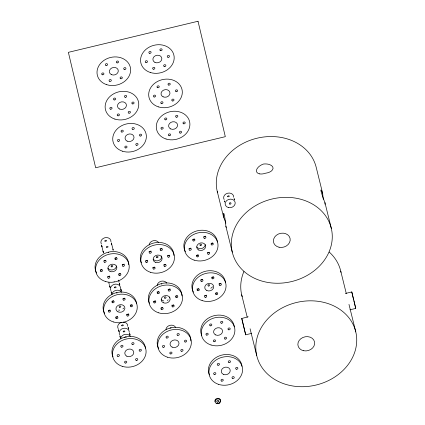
<?xml version="1.0" encoding="UTF-8"?>
<svg xmlns="http://www.w3.org/2000/svg" width="425" height="425" viewBox="0 0 425 425"><rect width="100%" height="100%" fill="white"/><g stroke="black" fill="none" stroke-linecap="round" stroke-linejoin="round"><path stroke-width="0.64" d="M251.478 333.418L245.687 334.81L241.767 318.479L248.179 316.79M345.355 293.489L351.794 291.943L355.736 308.417L349.945 309.809M103.493 252.939L103.121 251.303L103.493 252.811M113.013 249.321C112.662 248.556 113.603 252.02 113.013 249.321L111.35 242.903L111.727 244.54L111.738 244.152M121.056 289.802L120.875 289.457L121.274 291.104L120.418 287.22A5.095 4.239 -13.9 0 0 113.852 284.468A5.095 4.239 -13.9 0 0 110.936 290.62M101.83 246.527L102.011 246.872L101.618 245.225L103.11 251.696M224.586 201.705C224.007 199.219 224.777 202.794 224.703 202.077M241.74 318.33L245.687 334.81M323.308 199.304A8.601 0.664 82.8 0 1 322.671 193.465L316.28 167.625A50.926 42.42 -13.9 0 0 256.243 138.407A50.926 42.42 -13.9 0 0 217.552 192.631M322.671 193.465A8.601 0.579 70.3 0 0 321.082 190.118A8.447 0.568 70.3 0 0 322.681 196.568A8.601 0.579 70.3 0 0 324.928 202.582L331.325 228.422A50.926 42.42 -13.9 0 1 265.492 281.982A50.926 42.42 -13.9 0 1 248.588 210.481A50.926 42.42 -13.9 0 1 331.325 228.422M340.738 271.102L346.285 293.5M348.973 304.38L355.783 331.898A50.926 42.42 -13.9 0 1 289.951 385.459A50.926 42.42 -13.9 0 1 273.052 313.958A50.926 42.42 -13.9 0 1 355.783 331.898M217.233 191.372L223.63 217.212A8.601 0.579 70.3 0 1 225.877 223.226M223.63 217.212A8.601 0.664 82.8 0 1 223.577 213.499A8.447 0.648 82.8 0 1 225.17 219.948A8.601 0.664 82.8 0 1 225.882 226.328L232.278 252.168M241.692 294.854L247.238 317.252M250.086 328.769L256.737 355.645M353.929 300.688L355.736 308.417M353.6 299.673L351.794 291.943M234.398 199.755C234.627 200.196 233.734 196.892 234.366 199.575M96.645 273.047A16.973 14.142 -13.9 0 1 108.147 252.211A16.973 14.142 -13.9 0 1 128.685 264.568M105.565 260.302A1.132 0.94 -13.9 0 1 104.008 260.674M101.936 269.567A1.132 0.94 -13.9 0 1 100.38 269.939M120.323 273.551A1.132 0.94 -13.9 0 1 118.766 273.923M124.079 264.058A1.132 0.94 -13.9 0 1 122.172 264.515M116.567 257.662A1.132 0.94 -13.9 0 1 115.01 258.039M109.448 275.958A1.132 0.94 -13.9 0 1 107.764 276.563M116.418 265.986A4.526 3.772 -13.9 0 1 112.928 269.801A4.526 3.772 -13.9 0 1 107.966 268.223M101.389 244.056A5.095 4.239 -13.9 0 1 104.943 237.713A5.095 4.239 -13.9 0 1 110.957 241.767M108.2 252.663A0.85 0.468 -22.3 0 1 108.593 252.455M185.449 251.727A16.973 14.142 -13.9 0 1 196.238 231.094A16.973 14.142 -13.9 0 1 217.419 242.011M190.873 248.014A1.132 0.94 -13.9 0 1 188.966 248.471M198.124 254.873A1.132 0.94 -13.9 0 1 196.568 255.244M209.127 252.232A1.132 0.94 -13.9 0 1 207.57 252.604M212.75 242.967A1.132 0.94 -13.9 0 1 211.193 243.339M205.503 236.109A1.132 0.94 -13.9 0 1 203.814 236.714M194.368 238.983A1.132 0.94 -13.9 0 1 192.812 239.355M205.222 244.662A4.526 3.772 -13.9 0 1 201.732 248.476A4.526 3.772 -13.9 0 1 196.77 246.898M141.328 262.825A16.973 14.142 -13.9 0 1 154.116 242.919A16.973 14.142 -13.9 0 1 173.937 255.446M169.203 255.17A1.132 0.94 -13.9 0 1 167.647 255.542M165.575 264.435A1.132 0.94 -13.9 0 1 163.8 264.658M154.572 267.075A1.132 0.94 -13.9 0 1 152.793 267.298M147.321 260.217A1.132 0.94 -13.9 0 1 145.637 260.822M150.944 250.952A1.132 0.94 -13.9 0 1 149.037 251.409M161.952 248.312A1.132 0.94 -13.9 0 1 160.044 248.768M161.564 255.887A4.526 3.772 -13.9 0 1 158.743 260.498A4.526 3.772 -13.9 0 1 153.218 259.101M149.143 244.965A5.095 4.239 -13.9 0 1 153.202 240.757A5.095 4.239 -13.9 0 1 158.711 242.67M104.683 313.528A16.973 14.142 -13.9 0 1 115.478 292.899A16.973 14.142 -13.9 0 1 136.659 303.817M113.603 300.783A1.132 0.94 -13.9 0 1 112.046 301.155M109.979 310.048A1.132 0.94 -13.9 0 1 108.423 310.42M128.493 313.804A1.132 0.94 -13.9 0 1 126.592 314.261M131.989 304.773A1.132 0.94 -13.9 0 1 130.215 304.996M124.61 298.148A1.132 0.94 -13.9 0 1 123.053 298.52M117.491 316.439A1.132 0.94 -13.9 0 1 115.802 317.045M123.696 308.093A4.526 3.772 -13.9 0 1 122.947 308.911M119.728 310.154A4.526 3.772 -13.9 0 1 118.57 310.069M149.372 303.307A16.973 14.142 -13.9 0 1 162.159 283.401A16.973 14.142 -13.9 0 1 181.98 295.933M177.241 295.651A1.132 0.94 -13.9 0 1 175.684 296.028M173.618 304.916A1.132 0.94 -13.9 0 1 171.843 305.145M162.61 307.557A1.132 0.94 -13.9 0 1 161.059 307.928M155.364 300.698A1.132 0.94 -13.9 0 1 153.675 301.304M158.854 291.667A1.132 0.94 -13.9 0 1 157.08 291.89M169.989 288.798A1.132 0.94 -13.9 0 1 168.087 289.255M169.639 297.048A4.526 3.772 -13.9 0 1 169.442 298.037M168.199 299.795A4.526 3.772 -13.9 0 1 167.243 300.438M163.822 300.953A4.526 3.772 -13.9 0 1 161.187 299.28M193.487 292.209A16.973 14.142 -13.9 0 1 204.282 271.575A16.973 14.142 -13.9 0 1 225.462 282.492M198.783 288.729A1.132 0.94 -13.9 0 1 197.009 288.952M206.295 295.12A1.132 0.94 -13.9 0 1 204.606 295.726M217.17 292.713A1.132 0.94 -13.9 0 1 215.613 293.085M220.926 283.22A1.132 0.94 -13.9 0 1 219.018 283.677M213.414 276.824A1.132 0.94 -13.9 0 1 211.857 277.196M202.406 279.464A1.132 0.94 -13.9 0 1 200.85 279.836M212.5 286.774A4.526 3.772 -13.9 0 1 210.795 288.235M157.186 285.446A5.095 4.239 -13.9 0 1 161.245 281.238A5.095 4.239 -13.9 0 1 166.754 283.151M161.346 284.16A0.85 0.468 -22.3 0 1 161.681 283.911M118.49 280.112A5.095 4.239 -13.9 0 1 118.995 282.248M109.427 284.543A5.095 4.239 -13.9 0 1 108.922 282.402M114.261 281.578A0.85 0.468 -4.3 0 1 114.065 281.653M111.934 294.562A5.095 4.239 -13.9 0 1 115.993 290.355A5.095 4.239 -13.9 0 1 121.502 292.267M116.429 293.027A0.85 0.468 -22.3 0 1 116.631 292.937A0.85 0.468 -4.3 0 1 117.072 292.947M120.7 338.645A5.095 4.239 -13.9 0 1 124.764 334.438A5.095 4.239 -13.9 0 1 130.268 336.35M119.701 334.703A5.095 4.239 -13.9 0 1 123.255 328.36A5.095 4.239 -13.9 0 1 129.269 332.408M123.069 322.113A5.095 4.239 -13.9 0 1 127.766 326.326M118.198 328.621A5.095 4.239 -13.9 0 1 121.752 322.277M124.706 337.636A0.85 0.468 -22.3 0 1 125.402 337.02A0.85 0.468 -4.3 0 1 126.305 337.253M165.952 329.524A5.095 4.239 -13.9 0 1 170.016 325.322A5.095 4.239 -13.9 0 1 175.52 327.234M170.011 328.382A0.85 0.468 -22.3 0 1 170.653 327.903A0.85 0.468 -4.3 0 1 171.094 327.909M112.965 356.809A16.973 14.142 -13.9 0 1 125.03 337.078A16.973 14.142 -13.9 0 1 145.499 348.197M224.14 199.548A5.095 4.239 -13.9 0 1 227.694 193.205A5.095 4.239 -13.9 0 1 233.708 197.253M324.928 202.582A8.601 0.664 82.8 0 1 325.029 204.276M226.339 227.412A8.601 0.579 70.3 0 1 225.882 226.328M158.78 348.797A16.973 14.142 -13.9 0 1 170.643 327.872A16.973 14.142 -13.9 0 1 190.809 340.94M201.769 335.49A16.973 14.142 -13.9 0 1 213.833 315.759A16.973 14.142 -13.9 0 1 234.303 326.878M329.226 252.052A50.926 42.42 -13.9 0 1 341.015 272.372M242.192 296.735A50.926 42.42 -13.9 0 1 243.913 271.485M209.44 374.903A16.973 14.142 -13.9 0 1 221.505 355.172A16.973 14.142 -13.9 0 1 241.979 366.292M215.103 401.715A2.832 2.359 -13.9 0 1 217.791 398.283A2.832 2.359 -13.9 0 1 220.283 401.444M217.026 401.965A1.132 0.94 -13.9 0 1 217.063 400.674A1.132 0.94 -13.9 0 1 218.572 400.483A1.132 0.94 -13.9 0 1 218.801 401.737M109.645 285.728L110.054 287.353L109.645 285.728M111.148 291.805L111.557 293.436L111.159 291.784M119.792 284.931L119.393 283.39L119.792 284.931M118.41 329.805L118.819 331.436L118.426 329.789M119.914 335.888L120.323 337.514L119.951 335.904M128.557 329.008L128.164 327.468L128.557 329.008M130.061 335.091L129.646 333.535L130.061 335.091M198.023 21.25L68.377 52.339L95.662 167.758L225.308 136.669L198.023 21.25M106.776 84.692A16.973 14.142 -13.9 0 0 130.571 68.696A16.973 14.142 -13.9 0 0 104.104 60.281A16.973 14.142 -13.9 0 0 106.776 84.692M124.456 69.514A1.132 0.94 -13.9 0 0 125.922 68.319A1.132 0.94 -13.9 0 0 124.084 67.92A1.132 0.94 -13.9 0 0 124.456 69.514M120.833 78.774A1.132 0.94 -13.9 0 0 122.294 77.584A1.132 0.94 -13.9 0 0 120.456 77.185A1.132 0.94 -13.9 0 0 120.833 78.774M109.831 81.414A1.132 0.94 -13.9 0 0 111.292 80.224A1.132 0.94 -13.9 0 0 109.453 79.826A1.132 0.94 -13.9 0 0 109.831 81.414M102.446 74.789A1.132 0.94 -13.9 0 0 103.912 73.599A1.132 0.94 -13.9 0 0 102.074 73.201A1.132 0.94 -13.9 0 0 102.446 74.789M106.075 65.524A1.132 0.94 -13.9 0 0 107.536 64.334A1.132 0.94 -13.9 0 0 105.698 63.936A1.132 0.94 -13.9 0 0 106.075 65.524M117.077 62.884A1.132 0.94 -13.9 0 0 118.538 61.694A1.132 0.94 -13.9 0 0 116.7 61.296A1.132 0.94 -13.9 0 0 117.077 62.884M111.419 74.614A4.526 3.772 -13.9 0 0 118.299 71.049A4.526 3.772 -13.9 0 0 111.727 68.011A4.526 3.772 -13.9 0 0 111.419 74.614M150.322 72.489A16.973 14.142 -13.9 0 0 174.123 56.493A16.973 14.142 -13.9 0 0 147.656 48.078A16.973 14.142 -13.9 0 0 150.322 72.489M145.998 62.587A1.132 0.94 -13.9 0 0 147.459 61.397A1.132 0.94 -13.9 0 0 145.621 60.998A1.132 0.94 -13.9 0 0 145.998 62.587M153.377 69.211A1.132 0.94 -13.9 0 0 154.843 68.021A1.132 0.94 -13.9 0 0 153.005 67.623A1.132 0.94 -13.9 0 0 153.377 69.211M164.385 66.571A1.132 0.94 -13.9 0 0 165.846 65.381A1.132 0.94 -13.9 0 0 164.008 64.983A1.132 0.94 -13.9 0 0 164.385 66.571M168.008 57.306A1.132 0.94 -13.9 0 0 169.474 56.116A1.132 0.94 -13.9 0 0 167.631 55.718A1.132 0.94 -13.9 0 0 168.008 57.306M160.629 50.681A1.132 0.94 -13.9 0 0 162.09 49.491A1.132 0.94 -13.9 0 0 160.252 49.093A1.132 0.94 -13.9 0 0 160.629 50.681M149.621 53.322A1.132 0.94 -13.9 0 0 151.087 52.132A1.132 0.94 -13.9 0 0 149.249 51.733A1.132 0.94 -13.9 0 0 149.621 53.322M154.971 62.411A4.526 3.772 -13.9 0 0 161.851 58.847A4.526 3.772 -13.9 0 0 155.279 55.808A4.526 3.772 -13.9 0 0 154.971 62.411M158.456 106.887A16.973 14.142 -13.9 0 0 182.251 90.897A16.973 14.142 -13.9 0 0 155.784 82.477A16.973 14.142 -13.9 0 0 158.456 106.887M154.132 96.985A1.132 0.94 -13.9 0 0 155.593 95.795A1.132 0.94 -13.9 0 0 153.754 95.397A1.132 0.94 -13.9 0 0 154.132 96.985M161.511 103.61A1.132 0.94 -13.9 0 0 162.972 102.42A1.132 0.94 -13.9 0 0 161.133 102.021A1.132 0.94 -13.9 0 0 161.511 103.61M172.518 100.975A1.132 0.94 -13.9 0 0 173.979 99.785A1.132 0.94 -13.9 0 0 172.141 99.386A1.132 0.94 -13.9 0 0 172.518 100.975M176.141 91.71A1.132 0.94 -13.9 0 0 177.602 90.52A1.132 0.94 -13.9 0 0 175.764 90.121A1.132 0.94 -13.9 0 0 176.141 91.71M168.762 85.085A1.132 0.94 -13.9 0 0 170.223 83.895A1.132 0.94 -13.9 0 0 168.385 83.497A1.132 0.94 -13.9 0 0 168.762 85.085M157.755 87.725A1.132 0.94 -13.9 0 0 159.216 86.53A1.132 0.94 -13.9 0 0 157.377 86.132A1.132 0.94 -13.9 0 0 157.755 87.725M163.104 96.815A4.526 3.772 -13.9 0 0 169.979 93.245A4.526 3.772 -13.9 0 0 163.413 90.206A4.526 3.772 -13.9 0 0 163.104 96.815M114.904 119.096A16.973 14.142 -13.9 0 0 138.699 103.1A16.973 14.142 -13.9 0 0 112.237 94.679A16.973 14.142 -13.9 0 0 114.904 119.096M132.589 103.912A1.132 0.94 -13.9 0 0 134.05 102.723A1.132 0.94 -13.9 0 0 132.212 102.324A1.132 0.94 -13.9 0 0 132.589 103.912M128.966 113.177A1.132 0.94 -13.9 0 0 130.427 111.988A1.132 0.94 -13.9 0 0 128.589 111.589A1.132 0.94 -13.9 0 0 128.966 113.177M117.959 115.812A1.132 0.94 -13.9 0 0 119.425 114.623A1.132 0.94 -13.9 0 0 117.587 114.224A1.132 0.94 -13.9 0 0 117.959 115.812M110.58 109.188A1.132 0.94 -13.9 0 0 112.041 107.998A1.132 0.94 -13.9 0 0 110.203 107.599A1.132 0.94 -13.9 0 0 110.58 109.188M114.203 99.928A1.132 0.94 -13.9 0 0 115.669 98.738A1.132 0.94 -13.9 0 0 113.831 98.34A1.132 0.94 -13.9 0 0 114.203 99.928M125.21 97.288A1.132 0.94 -13.9 0 0 126.671 96.098A1.132 0.94 -13.9 0 0 124.833 95.699A1.132 0.94 -13.9 0 0 125.21 97.288M119.552 109.018A4.526 3.772 -13.9 0 0 126.432 105.448A4.526 3.772 -13.9 0 0 119.861 102.409A4.526 3.772 -13.9 0 0 119.552 109.018M122.496 151.21A16.973 14.142 -13.9 0 0 146.296 135.214A16.973 14.142 -13.9 0 0 119.829 126.799A16.973 14.142 -13.9 0 0 122.496 151.21M140.181 136.027A1.132 0.94 -13.9 0 0 141.642 134.837A1.132 0.94 -13.9 0 0 139.804 134.438A1.132 0.94 -13.9 0 0 140.181 136.027M136.558 145.292A1.132 0.94 -13.9 0 0 138.019 144.102A1.132 0.94 -13.9 0 0 136.181 143.703A1.132 0.94 -13.9 0 0 136.558 145.292M125.55 147.932A1.132 0.94 -13.9 0 0 127.017 146.742A1.132 0.94 -13.9 0 0 125.178 146.343A1.132 0.94 -13.9 0 0 125.55 147.932M118.171 141.307A1.132 0.94 -13.9 0 0 119.632 140.117A1.132 0.94 -13.9 0 0 117.794 139.719A1.132 0.94 -13.9 0 0 118.171 141.307M121.794 132.042A1.132 0.94 -13.9 0 0 123.261 130.852A1.132 0.94 -13.9 0 0 121.422 130.454A1.132 0.94 -13.9 0 0 121.794 132.042M132.802 129.402A1.132 0.94 -13.9 0 0 134.263 128.212A1.132 0.94 -13.9 0 0 132.425 127.813A1.132 0.94 -13.9 0 0 132.802 129.402M127.144 141.132A4.526 3.772 -13.9 0 0 134.024 137.567A4.526 3.772 -13.9 0 0 127.452 134.528A4.526 3.772 -13.9 0 0 127.144 141.132M166.048 139.007A16.973 14.142 -13.9 0 0 189.842 123.011A16.973 14.142 -13.9 0 0 163.375 114.596A16.973 14.142 -13.9 0 0 166.048 139.007M161.723 129.104A1.132 0.94 -13.9 0 0 163.184 127.914A1.132 0.94 -13.9 0 0 161.346 127.516A1.132 0.94 -13.9 0 0 161.723 129.104M169.102 135.729A1.132 0.94 -13.9 0 0 170.568 134.539A1.132 0.94 -13.9 0 0 168.725 134.141A1.132 0.94 -13.9 0 0 169.102 135.729M180.11 133.089A1.132 0.94 -13.9 0 0 181.571 131.899A1.132 0.94 -13.9 0 0 179.732 131.5A1.132 0.94 -13.9 0 0 180.11 133.089M183.733 123.824A1.132 0.94 -13.9 0 0 185.194 122.634A1.132 0.94 -13.9 0 0 183.356 122.235A1.132 0.94 -13.9 0 0 183.733 123.824M176.354 117.199A1.132 0.94 -13.9 0 0 177.815 116.009A1.132 0.94 -13.9 0 0 175.977 115.611A1.132 0.94 -13.9 0 0 176.354 117.199M165.346 119.839A1.132 0.94 -13.9 0 0 166.812 118.649A1.132 0.94 -13.9 0 0 164.969 118.251A1.132 0.94 -13.9 0 0 165.346 119.839M170.696 128.929A4.526 3.772 -13.9 0 0 177.576 125.364A4.526 3.772 -13.9 0 0 171.004 122.32A4.526 3.772 -13.9 0 0 170.696 128.929M105.347 281.451A16.973 14.142 -13.9 0 0 129.142 265.46A16.973 14.142 -13.9 0 0 102.675 257.04A16.973 14.142 -13.9 0 0 105.347 281.451M104.646 262.283A1.132 0.94 -13.9 0 0 106.107 261.093A1.132 0.94 -13.9 0 0 104.268 260.695A1.132 0.94 -13.9 0 0 104.646 262.283M101.022 271.548A1.132 0.94 -13.9 0 0 102.483 270.358A1.132 0.94 -13.9 0 0 100.645 269.96A1.132 0.94 -13.9 0 0 101.022 271.548M119.404 275.538A1.132 0.94 -13.9 0 0 120.87 274.348A1.132 0.94 -13.9 0 0 119.032 273.95A1.132 0.94 -13.9 0 0 119.404 275.538M123.032 266.273A1.132 0.94 -13.9 0 0 124.493 265.083A1.132 0.94 -13.9 0 0 122.655 264.685A1.132 0.94 -13.9 0 0 123.032 266.273M115.648 259.648A1.132 0.94 -13.9 0 0 117.114 258.458A1.132 0.94 -13.9 0 0 115.276 258.06A1.132 0.94 -13.9 0 0 115.648 259.648M108.402 278.173A1.132 0.94 -13.9 0 0 109.863 276.983A1.132 0.94 -13.9 0 0 108.024 276.585A1.132 0.94 -13.9 0 0 108.402 278.173M109.995 271.378A4.526 3.772 -13.9 0 0 116.87 267.808A4.526 3.772 -13.9 0 0 110.298 264.77A4.526 3.772 -13.9 0 0 109.995 271.378M111.663 266.858A0.85 0.707 -13.9 0 0 112.763 265.965A0.85 0.707 -13.9 0 0 111.382 265.662A0.85 0.707 -13.9 0 0 111.663 266.858M106.393 247.122A0.85 0.468 -22.3 0 0 107.312 247.292A0.85 0.468 -4.3 0 0 108.046 246.728A0.85 0.468 -4.3 0 0 107.084 246.378A0.85 0.468 -22.3 0 0 106.393 247.122M104.89 241.044A0.85 0.468 -22.3 0 0 105.809 241.214A0.85 0.468 -4.3 0 0 106.542 240.646A0.85 0.468 -4.3 0 0 105.581 240.295A0.85 0.468 -22.3 0 0 104.89 241.044M194.151 260.132A16.973 14.142 -13.9 0 0 217.945 244.136A16.973 14.142 -13.9 0 0 191.478 235.721A16.973 14.142 -13.9 0 0 194.151 260.132M189.826 250.229A1.132 0.94 -13.9 0 0 191.287 249.039A1.132 0.94 -13.9 0 0 189.449 248.641A1.132 0.94 -13.9 0 0 189.826 250.229M197.205 256.854A1.132 0.94 -13.9 0 0 198.666 255.664A1.132 0.94 -13.9 0 0 196.828 255.266A1.132 0.94 -13.9 0 0 197.205 256.854M208.208 254.214A1.132 0.94 -13.9 0 0 209.674 253.024A1.132 0.94 -13.9 0 0 207.836 252.625A1.132 0.94 -13.9 0 0 208.208 254.214M211.836 244.949A1.132 0.94 -13.9 0 0 213.297 243.759A1.132 0.94 -13.9 0 0 211.459 243.36A1.132 0.94 -13.9 0 0 211.836 244.949M204.452 238.324A1.132 0.94 -13.9 0 0 205.918 237.134A1.132 0.94 -13.9 0 0 204.08 236.736A1.132 0.94 -13.9 0 0 204.452 238.324M193.449 240.964A1.132 0.94 -13.9 0 0 194.91 239.774A1.132 0.94 -13.9 0 0 193.072 239.376A1.132 0.94 -13.9 0 0 193.449 240.964M198.799 250.054A4.526 3.772 -13.9 0 0 205.673 246.489A4.526 3.772 -13.9 0 0 199.102 243.451A4.526 3.772 -13.9 0 0 198.799 250.054M200.467 245.533A0.85 0.707 -13.9 0 0 201.567 244.641A0.85 0.707 -13.9 0 0 200.186 244.343A0.85 0.707 -13.9 0 0 200.467 245.533M150.599 272.335A16.973 14.142 -13.9 0 0 174.393 256.344A16.973 14.142 -13.9 0 0 147.927 247.924A16.973 14.142 -13.9 0 0 150.599 272.335M168.284 257.157A1.132 0.94 -13.9 0 0 169.745 255.967A1.132 0.94 -13.9 0 0 167.907 255.563A1.132 0.94 -13.9 0 0 168.284 257.157M164.661 266.417A1.132 0.94 -13.9 0 0 166.122 265.227A1.132 0.94 -13.9 0 0 164.284 264.828A1.132 0.94 -13.9 0 0 164.661 266.417M153.653 269.057A1.132 0.94 -13.9 0 0 155.114 267.867A1.132 0.94 -13.9 0 0 153.276 267.468A1.132 0.94 -13.9 0 0 153.653 269.057M146.274 262.432A1.132 0.94 -13.9 0 0 147.735 261.242A1.132 0.94 -13.9 0 0 145.897 260.844A1.132 0.94 -13.9 0 0 146.274 262.432M149.898 253.167A1.132 0.94 -13.9 0 0 151.358 251.977A1.132 0.94 -13.9 0 0 149.52 251.579A1.132 0.94 -13.9 0 0 149.898 253.167M160.905 250.527A1.132 0.94 -13.9 0 0 162.366 249.337A1.132 0.94 -13.9 0 0 160.528 248.938A1.132 0.94 -13.9 0 0 160.905 250.527M155.247 262.257A4.526 3.772 -13.9 0 0 162.122 258.692A4.526 3.772 -13.9 0 0 155.55 255.653A4.526 3.772 -13.9 0 0 155.247 262.257M156.915 257.736A0.85 0.707 -13.9 0 0 158.015 256.843A0.85 0.707 -13.9 0 0 156.634 256.546A0.85 0.707 -13.9 0 0 156.915 257.736M113.39 321.938A16.973 14.142 -13.9 0 0 137.185 305.942A16.973 14.142 -13.9 0 0 110.718 297.527A16.973 14.142 -13.9 0 0 113.39 321.938M112.689 302.77A1.132 0.94 -13.9 0 0 114.15 301.58A1.132 0.94 -13.9 0 0 112.312 301.182A1.132 0.94 -13.9 0 0 112.689 302.77M109.06 312.035A1.132 0.94 -13.9 0 0 110.527 310.84A1.132 0.94 -13.9 0 0 108.688 310.441A1.132 0.94 -13.9 0 0 109.06 312.035M127.447 316.019A1.132 0.94 -13.9 0 0 128.908 314.829A1.132 0.94 -13.9 0 0 127.07 314.431A1.132 0.94 -13.9 0 0 127.447 316.019M131.07 306.754A1.132 0.94 -13.9 0 0 132.536 305.564A1.132 0.94 -13.9 0 0 130.698 305.166A1.132 0.94 -13.9 0 0 131.07 306.754M123.691 300.13A1.132 0.94 -13.9 0 0 125.152 298.94A1.132 0.94 -13.9 0 0 123.314 298.541A1.132 0.94 -13.9 0 0 123.691 300.13M116.445 318.66A1.132 0.94 -13.9 0 0 117.906 317.47A1.132 0.94 -13.9 0 0 116.067 317.071A1.132 0.94 -13.9 0 0 116.445 318.66M118.033 311.86A4.526 3.772 -13.9 0 0 124.913 308.29A4.526 3.772 -13.9 0 0 118.341 305.251A4.526 3.772 -13.9 0 0 118.033 311.86M158.642 312.816A16.973 14.142 -13.9 0 0 182.437 296.825A16.973 14.142 -13.9 0 0 155.97 288.405A16.973 14.142 -13.9 0 0 158.642 312.816M176.327 297.638A1.132 0.94 -13.9 0 0 177.788 296.448A1.132 0.94 -13.9 0 0 175.95 296.05A1.132 0.94 -13.9 0 0 176.327 297.638M172.699 306.903A1.132 0.94 -13.9 0 0 174.165 305.713A1.132 0.94 -13.9 0 0 172.327 305.315A1.132 0.94 -13.9 0 0 172.699 306.903M161.697 309.538A1.132 0.94 -13.9 0 0 163.157 308.348A1.132 0.94 -13.9 0 0 161.319 307.95A1.132 0.94 -13.9 0 0 161.697 309.538M154.312 302.913A1.132 0.94 -13.9 0 0 155.778 301.723A1.132 0.94 -13.9 0 0 153.94 301.325A1.132 0.94 -13.9 0 0 154.312 302.913M157.941 293.648A1.132 0.94 -13.9 0 0 159.402 292.458A1.132 0.94 -13.9 0 0 157.563 292.06A1.132 0.94 -13.9 0 0 157.941 293.648M168.943 291.013A1.132 0.94 -13.9 0 0 170.409 289.823A1.132 0.94 -13.9 0 0 168.571 289.425A1.132 0.94 -13.9 0 0 168.943 291.013M163.285 302.738A4.526 3.772 -13.9 0 0 170.165 299.173A4.526 3.772 -13.9 0 0 163.593 296.135A4.526 3.772 -13.9 0 0 163.285 302.738M202.194 300.613A16.973 14.142 -13.9 0 0 225.988 284.623A16.973 14.142 -13.9 0 0 199.522 276.202A16.973 14.142 -13.9 0 0 202.194 300.613M197.864 290.711A1.132 0.94 -13.9 0 0 199.33 289.521A1.132 0.94 -13.9 0 0 197.492 289.122A1.132 0.94 -13.9 0 0 197.864 290.711M205.248 297.335A1.132 0.94 -13.9 0 0 206.709 296.145A1.132 0.94 -13.9 0 0 204.871 295.747A1.132 0.94 -13.9 0 0 205.248 297.335M216.251 294.7A1.132 0.94 -13.9 0 0 217.712 293.51A1.132 0.94 -13.9 0 0 215.873 293.107A1.132 0.94 -13.9 0 0 216.251 294.7M219.874 285.435A1.132 0.94 -13.9 0 0 221.34 284.245A1.132 0.94 -13.9 0 0 219.502 283.847A1.132 0.94 -13.9 0 0 219.874 285.435M212.495 278.811A1.132 0.94 -13.9 0 0 213.956 277.621A1.132 0.94 -13.9 0 0 212.117 277.222A1.132 0.94 -13.9 0 0 212.495 278.811M201.492 281.446A1.132 0.94 -13.9 0 0 202.953 280.256A1.132 0.94 -13.9 0 0 201.115 279.857A1.132 0.94 -13.9 0 0 201.492 281.446M206.837 290.535A4.526 3.772 -13.9 0 0 213.717 286.971A4.526 3.772 -13.9 0 0 207.145 283.932A4.526 3.772 -13.9 0 0 206.837 290.535M208.51 286.02A0.85 0.707 -13.9 0 0 209.605 285.127A0.85 0.707 -13.9 0 0 208.229 284.824A0.85 0.707 -13.9 0 0 208.51 286.02M114.437 287.608A0.85 0.468 -22.3 0 0 115.356 287.773A0.85 0.468 -4.3 0 0 116.089 287.21A0.85 0.468 -4.3 0 0 115.127 286.859A0.85 0.468 -22.3 0 0 114.437 287.608M119.707 307.339A0.85 0.707 -13.9 0 0 120.801 306.446A0.85 0.707 -13.9 0 0 119.425 306.149A0.85 0.707 -13.9 0 0 119.707 307.339M164.958 298.223A0.85 0.707 -13.9 0 0 166.058 297.33A0.85 0.707 -13.9 0 0 164.677 297.027A0.85 0.707 -13.9 0 0 164.958 298.223M123.202 331.686A0.85 0.468 -22.3 0 0 124.121 331.856A0.85 0.468 -4.3 0 0 124.86 331.288A0.85 0.468 -4.3 0 0 123.898 330.942A0.85 0.468 -22.3 0 0 123.202 331.686M121.699 325.608A0.85 0.468 -22.3 0 0 122.618 325.773A0.85 0.468 -4.3 0 0 123.356 325.21A0.85 0.468 -4.3 0 0 122.389 324.859A0.85 0.468 -22.3 0 0 121.699 325.608M125.285 363.04A1.132 0.94 -13.9 0 0 126.751 361.85A1.132 0.94 -13.9 0 0 124.913 361.452A1.132 0.94 -13.9 0 0 125.285 363.04M126.878 356.24A4.526 3.772 -13.9 0 0 133.758 352.676A4.526 3.772 -13.9 0 0 127.187 349.637A4.526 3.772 -13.9 0 0 126.878 356.24M121.529 347.151A1.132 0.94 -13.9 0 0 122.995 345.961A1.132 0.94 -13.9 0 0 121.157 345.562A1.132 0.94 -13.9 0 0 121.529 347.151M139.915 351.14A1.132 0.94 -13.9 0 0 141.376 349.95A1.132 0.94 -13.9 0 0 139.538 349.552A1.132 0.94 -13.9 0 0 139.915 351.14M117.906 356.416A1.132 0.94 -13.9 0 0 119.367 355.226A1.132 0.94 -13.9 0 0 117.528 354.827A1.132 0.94 -13.9 0 0 117.906 356.416M122.23 366.318A16.973 14.142 -13.9 0 0 146.03 350.328A16.973 14.142 -13.9 0 0 119.563 341.907A16.973 14.142 -13.9 0 0 122.23 366.318M132.536 344.516A1.132 0.94 -13.9 0 0 133.997 343.326A1.132 0.94 -13.9 0 0 132.159 342.927A1.132 0.94 -13.9 0 0 132.536 344.516M136.292 360.405A1.132 0.94 -13.9 0 0 137.753 359.215A1.132 0.94 -13.9 0 0 135.915 358.817A1.132 0.94 -13.9 0 0 136.292 360.405M228.544 207.581A5.095 4.239 -13.9 0 0 235.131 202.22A5.095 4.239 -13.9 0 0 226.854 200.43A5.095 4.239 -13.9 0 0 228.544 207.581M227.641 196.531A0.85 0.468 -22.3 0 0 228.56 196.701A0.85 0.468 -4.3 0 0 229.298 196.132A0.85 0.468 -4.3 0 0 228.337 195.787A0.85 0.468 -22.3 0 0 227.641 196.531M229.904 204.106A0.85 0.707 -13.9 0 0 231.003 203.214A0.85 0.707 -13.9 0 0 229.622 202.911A0.85 0.707 -13.9 0 0 229.904 204.106M259.632 173.878A8.601 4.723 -22.3 0 0 265.646 173.177A8.601 4.712 -4.3 0 0 271.309 171.084A8.447 4.627 -4.3 0 0 269.71 164.629A8.601 4.712 -4.3 0 0 263.394 164.055A8.601 4.723 -22.3 0 0 258.039 167.434A8.447 4.638 -22.3 0 0 259.632 173.883M279.082 247.244A8.489 7.071 -13.9 0 0 290.057 238.313A8.489 7.071 -13.9 0 0 276.266 235.328A8.489 7.071 -13.9 0 0 279.082 247.244M172.13 347.124A4.526 3.772 -13.9 0 0 179.01 343.559A4.526 3.772 -13.9 0 0 172.438 340.521A4.526 3.772 -13.9 0 0 172.13 347.124M170.537 353.924A1.132 0.94 -13.9 0 0 172.003 352.734A1.132 0.94 -13.9 0 0 170.165 352.336A1.132 0.94 -13.9 0 0 170.537 353.924M166.781 338.034A1.132 0.94 -13.9 0 0 168.247 336.844A1.132 0.94 -13.9 0 0 166.409 336.446A1.132 0.94 -13.9 0 0 166.781 338.034M177.788 335.394A1.132 0.94 -13.9 0 0 179.249 334.204A1.132 0.94 -13.9 0 0 177.411 333.806A1.132 0.94 -13.9 0 0 177.788 335.394M185.167 342.024A1.132 0.94 -13.9 0 0 186.633 340.829A1.132 0.94 -13.9 0 0 184.795 340.43A1.132 0.94 -13.9 0 0 185.167 342.024M167.482 357.202A16.973 14.142 -13.9 0 0 191.282 341.211A16.973 14.142 -13.9 0 0 164.815 332.791A16.973 14.142 -13.9 0 0 167.482 357.202M163.157 347.299A1.132 0.94 -13.9 0 0 164.624 346.109A1.132 0.94 -13.9 0 0 162.78 345.711A1.132 0.94 -13.9 0 0 163.157 347.299M181.544 351.284A1.132 0.94 -13.9 0 0 183.005 350.094A1.132 0.94 -13.9 0 0 181.167 349.695A1.132 0.94 -13.9 0 0 181.544 351.284M215.682 334.921A4.526 3.772 -13.9 0 0 222.562 331.357A4.526 3.772 -13.9 0 0 215.99 328.318A4.526 3.772 -13.9 0 0 215.682 334.921M214.088 341.721A1.132 0.94 -13.9 0 0 215.555 340.531A1.132 0.94 -13.9 0 0 213.717 340.133A1.132 0.94 -13.9 0 0 214.088 341.721M225.096 339.081A1.132 0.94 -13.9 0 0 226.557 337.891A1.132 0.94 -13.9 0 0 224.719 337.493A1.132 0.94 -13.9 0 0 225.096 339.081M228.719 329.816A1.132 0.94 -13.9 0 0 230.18 328.626A1.132 0.94 -13.9 0 0 228.342 328.228A1.132 0.94 -13.9 0 0 228.719 329.816M221.34 323.191A1.132 0.94 -13.9 0 0 222.801 322.001A1.132 0.94 -13.9 0 0 220.963 321.603A1.132 0.94 -13.9 0 0 221.34 323.191M210.333 325.832A1.132 0.94 -13.9 0 0 211.799 324.642A1.132 0.94 -13.9 0 0 209.961 324.243A1.132 0.94 -13.9 0 0 210.333 325.832M206.709 335.097A1.132 0.94 -13.9 0 0 208.17 333.907A1.132 0.94 -13.9 0 0 206.332 333.508A1.132 0.94 -13.9 0 0 206.709 335.097M211.034 344.999A16.973 14.142 -13.9 0 0 234.834 329.003A16.973 14.142 -13.9 0 0 208.367 320.588A16.973 14.142 -13.9 0 0 211.034 344.999M223.353 374.335A4.526 3.772 -13.9 0 0 230.233 370.765A4.526 3.772 -13.9 0 0 223.662 367.726A4.526 3.772 -13.9 0 0 223.353 374.335M303.546 350.721A8.489 7.071 -13.9 0 0 314.516 341.796A8.489 7.071 -13.9 0 0 300.725 338.805A8.489 7.071 -13.9 0 0 303.546 350.721M221.76 381.135A1.132 0.94 -13.9 0 0 223.226 379.945A1.132 0.94 -13.9 0 0 221.388 379.546A1.132 0.94 -13.9 0 0 221.76 381.135M232.767 378.494A1.132 0.94 -13.9 0 0 234.228 377.304A1.132 0.94 -13.9 0 0 232.39 376.906A1.132 0.94 -13.9 0 0 232.767 378.494M236.39 369.229A1.132 0.94 -13.9 0 0 237.857 368.039A1.132 0.94 -13.9 0 0 236.018 367.641A1.132 0.94 -13.9 0 0 236.39 369.229M229.011 362.605A1.132 0.94 -13.9 0 0 230.472 361.415A1.132 0.94 -13.9 0 0 228.634 361.016A1.132 0.94 -13.9 0 0 229.011 362.605M218.004 365.245A1.132 0.94 -13.9 0 0 219.47 364.055A1.132 0.94 -13.9 0 0 217.632 363.657A1.132 0.94 -13.9 0 0 218.004 365.245M214.381 374.51A1.132 0.94 -13.9 0 0 215.847 373.32A1.132 0.94 -13.9 0 0 214.003 372.922A1.132 0.94 -13.9 0 0 214.381 374.51M218.705 384.413A16.973 14.142 -13.9 0 0 242.505 368.417A16.973 14.142 -13.9 0 0 216.038 360.002A16.973 14.142 -13.9 0 0 218.705 384.413M216.734 403.532A2.832 2.359 -13.9 0 0 220.66 400.823A2.832 2.359 -13.9 0 0 216.219 399.473A2.832 2.359 -13.9 0 0 216.734 403.532M217.882 403.723A1.132 0.94 -13.9 0 0 219.348 402.533A1.132 0.94 -13.9 0 0 217.51 402.135A1.132 0.94 -13.9 0 0 217.882 403.723"/></g></svg>
